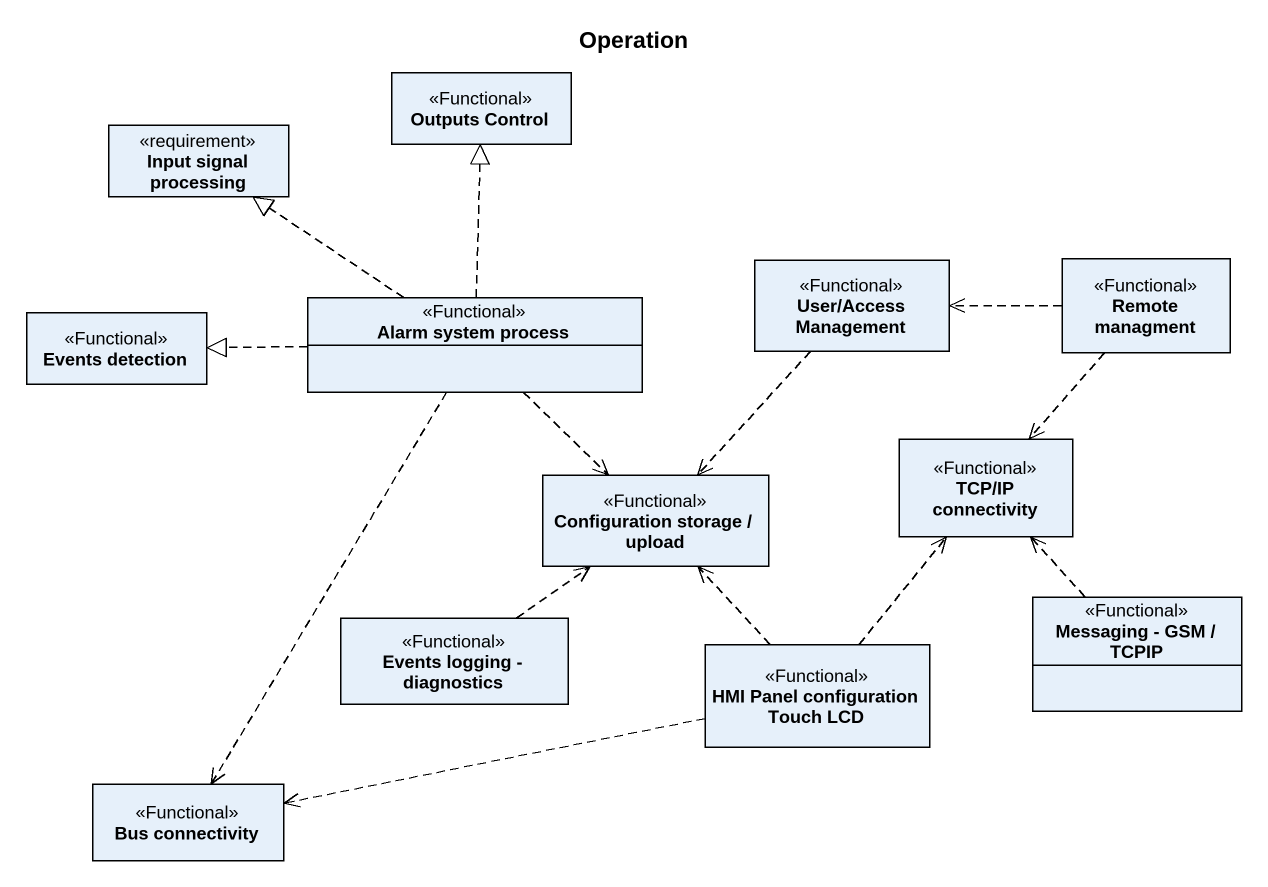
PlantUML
@startuml
title Operation
hide circle
hide empty members
class "Outputs Control" as Outputs_Control <<Functional>>
class "Input signal processing" as Input_signal_processing <<requirement>>
class "Events detection" as Events_detection <<Functional>>
class "Alarm system process" as Alarm_system_process <<Functional>>
class "User/Access Management" as User_Access_Management <<Functional>>
class "Remote managment" as Remote_managment <<Functional>>
class "Configuration storage / upload" as Configuration_storage_upload <<Functional>>
class "TCP/IP connectivity" as TCP_IP_connectivity <<Functional>>
class "Events logging - diagnostics" as Events_logging_diagnostics <<Functional>>
class "Messaging - GSM / TCPIP" as Messaging_GSM_TCPIP <<Functional>>
class "HMI Panel configuration Touch LCD" as HMI_Panel_configuration <<Functional>>
class "Bus connectivity" as Bus_connectivity <<Functional>>
Alarm_system_process .up.|> Outputs_Control
Alarm_system_process .up.|> Input_signal_processing
Alarm_system_process .left.|> Events_detection
Alarm_system_process ..> Configuration_storage_upload
Alarm_system_process ..> Bus_connectivity
User_Access_Management ..> Configuration_storage_upload
Remote_managment .left.> User_Access_Management
Remote_managment ..> TCP_IP_connectivity
Events_logging_diagnostics .up.> Configuration_storage_upload
Messaging_GSM_TCPIP .up.> TCP_IP_connectivity
HMI_Panel_configuration .up.> Configuration_storage_upload
HMI_Panel_configuration .up.> TCP_IP_connectivity
HMI_Panel_configuration .left.> Bus_connectivity
@enduml
